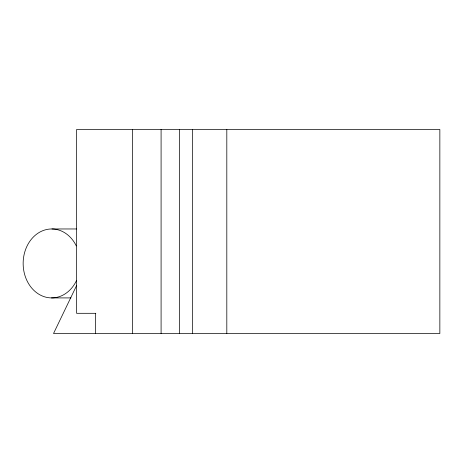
<?xml version="1.0" encoding="UTF-8"?>
<svg xmlns="http://www.w3.org/2000/svg" width="463" height="463" viewBox="0 0 463 463"><rect width="100%" height="100%" fill="white"/><g stroke="black" fill="none" stroke-linecap="round" stroke-linejoin="round"><path stroke-width="0.69" d="M76.58 285.578L53.529 333.51L439.85 333.51L439.85 129.49L76.609 129.49L76.609 313.306L95.824 313.306M51.954 228.965L76.493 228.965M51.462 297.912L70.949 297.912M226.812 129.49L226.812 333.51M192.371 129.49L192.371 333.51M179.592 129.49L179.592 333.51M161.089 129.49L161.089 333.51M132.592 129.49L132.592 333.51M95.419 313.306L95.419 333.51M76.302 245.905A34.47 28.561 -90 0 0 33.677 236.709A34.47 28.561 -90 0 0 32.503 288.953A34.47 28.561 -90 0 0 75.481 282.552A34.47 28.561 90 0 0 76.621 280.3"/></g></svg>
